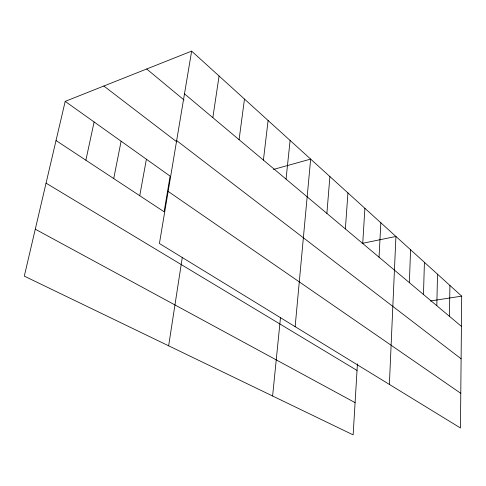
<?xml version="1.0" encoding="UTF-8"?>
<svg xmlns="http://www.w3.org/2000/svg" width="486" height="486" viewBox="0 0 486 486"><rect width="100%" height="100%" fill="white"/><g stroke="black" fill="none" stroke-linecap="round" stroke-linejoin="round"><path stroke-width="0.73" d="M191.642 51.121L461.7 296.138L460.455 427.978L159.42 243.51L191.642 51.121L65.191 101.374L24.3 276.127L353.14 434.879L357.423 363.893M449.441 316.307L449.921 285.452M436.817 305.706L437.509 274.189M423.482 294.51L424.412 262.306M409.376 282.67L410.567 249.749M389.377 384.426L395.92 236.457L362.094 243.401M379.05 257.209L380.854 222.788M362.726 243.504L364.889 208.3M345.376 228.93L347.933 192.918M326.89 213.415L329.891 176.546M295.136 326.671L310.657 159.098L273.478 169.438M272.61 396.005L280.513 317.309M286.047 179.121L290.106 140.454M263.412 160.113L268.102 120.492M239.076 139.682L244.482 99.065M212.844 117.661L219.071 76.004M168.642 345.813L182.323 257.222M139.743 195.712L146.395 159.22M113.718 178.562L121.111 141.213M85.876 160.216L94.108 121.974M430.298 301.004L461.7 296.138M35.284 229.198L355.09 402.639M46.055 183.149L357.028 370.441M56.03 140.539L164.122 211.781L170.106 176.114L65.191 101.374M168.15 191.393L460.783 393.32M103.822 86.016L176.77 141.857M176.661 140.582L461.111 358.79M146.693 68.982L184.042 100.007M184.486 93.847L461.414 326.361"/></g></svg>
